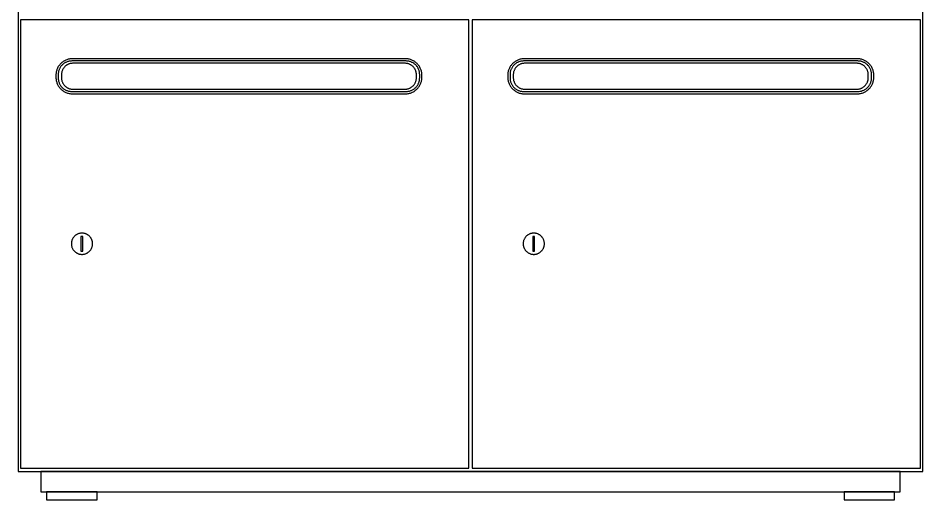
# Model space of a CAD drawing. Header units: millimetres. Extents: x 1075 to 13200, y 678 to 7235.
# Drawn here: x 10491 to 11292, y 1129 to 1556 of the extents above; entities that cross this region are included whole.
import ezdxf

# ---------------------------------------------------------------- set-up
doc = ezdxf.new("R2010")
doc.units = ezdxf.units.MM

msp = doc.modelspace()

# ---------------------------------------------------------------- linework, layer by layer
at = {"color": 0}
for points in [[(11292.31, 2754.53, 0), (10491.31, 2754.53, 0), (10491.31, 1154.53, 0), (11292.31, 1154.53, 0)], [(10890.31, 1554.53, 0), (10493.31, 1554.53, 0), (10493.31, 1157.53, 0), (10890.31, 1157.53, 0)], [(11290.31, 1554.53, 0), (10893.31, 1554.53, 0), (10893.31, 1157.53, 0), (11290.31, 1157.53, 0)], [(10848.81, 1505.51, 0), (10848.79, 1506.26, 0), (10848.73, 1506.99, 0), (10848.64, 1507.72, 0), (10848.51, 1508.43, 0), (10848.35, 1509.14, 0), (10848.16, 1509.82, 0), (10847.93, 1510.5, 0), (10847.67, 1511.16, 0), (10847.38, 1511.8, 0), (10847.05, 1512.43, 0), (10846.71, 1513.04, 0), (10846.33, 1513.62, 0), (10845.92, 1514.19, 0), (10845.49, 1514.74, 0), (10845.03, 1515.27, 0), (10844.55, 1515.77, 0), (10844.05, 1516.25, 0), (10843.52, 1516.71, 0), (10842.97, 1517.14, 0), (10842.4, 1517.55, 0), (10841.81, 1517.93, 0), (10841.21, 1518.28, 0), (10840.58, 1518.6, 0), (10839.94, 1518.89, 0), (10839.28, 1519.15, 0), (10838.6, 1519.38, 0), (10837.92, 1519.57, 0), (10837.21, 1519.73, 0), (10836.5, 1519.86, 0), (10835.77, 1519.95, 0), (10835.04, 1520.01, 0), (10834.29, 1520.03, 0), (10539.33, 1520.03, 0), (10538.58, 1520.01, 0), (10537.85, 1519.95, 0), (10537.12, 1519.86, 0), (10536.4, 1519.73, 0), (10535.7, 1519.57, 0), (10535.01, 1519.38, 0), (10534.34, 1519.15, 0), (10533.68, 1518.89, 0), (10533.04, 1518.6, 0), (10532.41, 1518.28, 0), (10531.8, 1517.93, 0), (10531.21, 1517.55, 0), (10530.64, 1517.14, 0), (10530.1, 1516.71, 0), (10529.57, 1516.25, 0), (10529.06, 1515.77, 0), (10528.58, 1515.27, 0), (10528.13, 1514.74, 0), (10527.7, 1514.19, 0), (10527.29, 1513.62, 0), (10526.91, 1513.04, 0), (10526.56, 1512.43, 0), (10526.24, 1511.8, 0), (10525.95, 1511.16, 0), (10525.69, 1510.5, 0), (10525.46, 1509.82, 0), (10525.27, 1509.14, 0), (10525.1, 1508.43, 0), (10524.98, 1507.72, 0), (10524.88, 1506.99, 0), (10524.83, 1506.26, 0), (10524.81, 1505.51, 0), (10524.81, 1503.55, 0), (10524.83, 1502.8, 0), (10524.88, 1502.07, 0), (10524.98, 1501.34, 0), (10525.1, 1500.62, 0), (10525.27, 1499.92, 0), (10525.46, 1499.23, 0), (10525.69, 1498.56, 0), (10525.95, 1497.9, 0), (10526.24, 1497.26, 0), (10526.56, 1496.63, 0), (10526.91, 1496.02, 0), (10527.29, 1495.43, 0), (10527.7, 1494.86, 0), (10528.13, 1494.32, 0), (10528.58, 1493.79, 0), (10529.06, 1493.28, 0), (10529.57, 1492.8, 0), (10530.1, 1492.35, 0), (10530.64, 1491.92, 0), (10531.21, 1491.51, 0), (10531.8, 1491.13, 0), (10532.41, 1490.78, 0), (10533.04, 1490.46, 0), (10533.68, 1490.17, 0), (10534.34, 1489.91, 0), (10535.01, 1489.68, 0), (10535.7, 1489.49, 0), (10536.4, 1489.32, 0), (10537.12, 1489.2, 0), (10537.85, 1489.1, 0), (10538.58, 1489.05, 0), (10539.33, 1489.03, 0), (10834.29, 1489.03, 0), (10835.04, 1489.05, 0), (10835.77, 1489.1, 0), (10836.5, 1489.2, 0), (10837.21, 1489.32, 0), (10837.92, 1489.49, 0), (10838.6, 1489.68, 0), (10839.28, 1489.91, 0), (10839.94, 1490.17, 0), (10840.58, 1490.46, 0), (10841.21, 1490.78, 0), (10841.81, 1491.13, 0), (10842.4, 1491.51, 0), (10842.97, 1491.92, 0), (10843.52, 1492.35, 0), (10844.05, 1492.8, 0), (10844.55, 1493.28, 0), (10845.03, 1493.79, 0), (10845.49, 1494.32, 0), (10845.92, 1494.86, 0), (10846.33, 1495.43, 0), (10846.71, 1496.02, 0), (10847.05, 1496.63, 0), (10847.38, 1497.26, 0), (10847.67, 1497.9, 0), (10847.93, 1498.56, 0), (10848.16, 1499.23, 0), (10848.35, 1499.92, 0), (10848.51, 1500.62, 0), (10848.64, 1501.34, 0), (10848.73, 1502.07, 0), (10848.79, 1502.8, 0), (10848.81, 1503.55, 0)], [(10846.81, 1506.03, 0), (10846.79, 1506.65, 0), (10846.75, 1507.26, 0), (10846.67, 1507.86, 0), (10846.56, 1508.45, 0), (10846.43, 1509.03, 0), (10846.27, 1509.6, 0), (10846.08, 1510.15, 0), (10845.86, 1510.7, 0), (10845.62, 1511.23, 0), (10845.36, 1511.75, 0), (10845.07, 1512.25, 0), (10844.76, 1512.74, 0), (10844.42, 1513.21, 0), (10844.07, 1513.66, 0), (10843.69, 1514.1, 0), (10843.29, 1514.51, 0), (10842.87, 1514.91, 0), (10842.44, 1515.29, 0), (10841.99, 1515.64, 0), (10841.52, 1515.98, 0), (10841.03, 1516.29, 0), (10840.53, 1516.58, 0), (10840.01, 1516.84, 0), (10839.48, 1517.09, 0), (10838.93, 1517.3, 0), (10838.37, 1517.49, 0), (10837.81, 1517.65, 0), (10837.23, 1517.79, 0), (10836.63, 1517.89, 0), (10836.03, 1517.97, 0), (10835.43, 1518.01, 0), (10834.81, 1518.03, 0), (10538.81, 1518.03, 0), (10538.19, 1518.01, 0), (10537.58, 1517.97, 0), (10536.98, 1517.89, 0), (10536.39, 1517.79, 0), (10535.81, 1517.65, 0), (10535.24, 1517.49, 0), (10534.69, 1517.3, 0), (10534.14, 1517.09, 0), (10533.61, 1516.84, 0), (10533.09, 1516.58, 0), (10532.59, 1516.29, 0), (10532.1, 1515.98, 0), (10531.63, 1515.64, 0), (10531.18, 1515.29, 0), (10530.74, 1514.91, 0), (10530.33, 1514.51, 0), (10529.93, 1514.1, 0), (10529.55, 1513.66, 0), (10529.19, 1513.21, 0), (10528.86, 1512.74, 0), (10528.55, 1512.25, 0), (10528.26, 1511.75, 0), (10527.99, 1511.23, 0), (10527.75, 1510.7, 0), (10527.54, 1510.15, 0), (10527.35, 1509.6, 0), (10527.19, 1509.03, 0), (10527.05, 1508.45, 0), (10526.95, 1507.86, 0), (10526.87, 1507.26, 0), (10526.82, 1506.65, 0), (10526.81, 1506.03, 0), (10526.81, 1503.03, 0), (10526.82, 1502.41, 0), (10526.87, 1501.8, 0), (10526.95, 1501.2, 0), (10527.05, 1500.61, 0), (10527.19, 1500.03, 0), (10527.35, 1499.46, 0), (10527.54, 1498.91, 0), (10527.75, 1498.36, 0), (10527.99, 1497.83, 0), (10528.26, 1497.31, 0), (10528.55, 1496.81, 0), (10528.86, 1496.32, 0), (10529.19, 1495.85, 0), (10529.55, 1495.4, 0), (10529.93, 1494.96, 0), (10530.33, 1494.55, 0), (10530.74, 1494.15, 0), (10531.18, 1493.77, 0), (10531.63, 1493.42, 0), (10532.1, 1493.08, 0), (10532.59, 1492.77, 0), (10533.09, 1492.48, 0), (10533.61, 1492.21, 0), (10534.14, 1491.97, 0), (10534.69, 1491.76, 0), (10535.24, 1491.57, 0), (10535.81, 1491.41, 0), (10536.39, 1491.27, 0), (10536.98, 1491.17, 0), (10537.58, 1491.09, 0), (10538.19, 1491.04, 0), (10538.81, 1491.03, 0), (10834.81, 1491.03, 0), (10835.43, 1491.04, 0), (10836.03, 1491.09, 0), (10836.63, 1491.17, 0), (10837.23, 1491.27, 0), (10837.81, 1491.41, 0), (10838.37, 1491.57, 0), (10838.93, 1491.76, 0), (10839.48, 1491.97, 0), (10840.01, 1492.21, 0), (10840.53, 1492.48, 0), (10841.03, 1492.77, 0), (10841.52, 1493.08, 0), (10841.99, 1493.42, 0), (10842.44, 1493.77, 0), (10842.87, 1494.15, 0), (10843.29, 1494.55, 0), (10843.69, 1494.96, 0), (10844.07, 1495.4, 0), (10844.42, 1495.85, 0), (10844.76, 1496.32, 0), (10845.07, 1496.81, 0), (10845.36, 1497.31, 0), (10845.62, 1497.83, 0), (10845.86, 1498.36, 0), (10846.08, 1498.91, 0), (10846.27, 1499.46, 0), (10846.43, 1500.03, 0), (10846.56, 1500.61, 0), (10846.67, 1501.2, 0), (10846.75, 1501.8, 0), (10846.79, 1502.41, 0), (10846.81, 1503.03, 0)], [(10843.92, 1505.84, 0), (10843.9, 1506.36, 0), (10843.86, 1506.87, 0), (10843.8, 1507.38, 0), (10843.71, 1507.88, 0), (10843.6, 1508.37, 0), (10843.46, 1508.86, 0), (10843.3, 1509.33, 0), (10843.12, 1509.79, 0), (10842.91, 1510.24, 0), (10842.69, 1510.68, 0), (10842.44, 1511.1, 0), (10842.18, 1511.52, 0), (10841.9, 1511.91, 0), (10841.59, 1512.3, 0), (10841.28, 1512.67, 0), (10840.94, 1513.02, 0), (10840.59, 1513.36, 0), (10840.22, 1513.68, 0), (10839.83, 1513.98, 0), (10839.43, 1514.26, 0), (10839.02, 1514.53, 0), (10838.6, 1514.77, 0), (10838.16, 1515, 0), (10837.71, 1515.2, 0), (10837.25, 1515.38, 0), (10836.77, 1515.54, 0), (10836.29, 1515.68, 0), (10835.8, 1515.79, 0), (10835.3, 1515.88, 0), (10834.79, 1515.95, 0), (10834.28, 1515.99, 0), (10833.75, 1516, 0), (10539.86, 1516, 0), (10539.34, 1515.99, 0), (10538.83, 1515.95, 0), (10538.32, 1515.88, 0), (10537.82, 1515.79, 0), (10537.33, 1515.68, 0), (10536.84, 1515.54, 0), (10536.37, 1515.38, 0), (10535.91, 1515.2, 0), (10535.46, 1515, 0), (10535.02, 1514.77, 0), (10534.6, 1514.53, 0), (10534.18, 1514.26, 0), (10533.79, 1513.98, 0), (10533.4, 1513.68, 0), (10533.03, 1513.36, 0), (10532.68, 1513.02, 0), (10532.34, 1512.67, 0), (10532.02, 1512.3, 0), (10531.72, 1511.91, 0), (10531.44, 1511.52, 0), (10531.17, 1511.1, 0), (10530.93, 1510.68, 0), (10530.7, 1510.24, 0), (10530.5, 1509.79, 0), (10530.32, 1509.33, 0), (10530.16, 1508.86, 0), (10530.02, 1508.37, 0), (10529.91, 1507.88, 0), (10529.82, 1507.38, 0), (10529.75, 1506.87, 0), (10529.71, 1506.36, 0), (10529.7, 1505.84, 0), (10529.7, 1503.22, 0), (10529.71, 1502.7, 0), (10529.75, 1502.19, 0), (10529.82, 1501.68, 0), (10529.91, 1501.18, 0), (10530.02, 1500.68, 0), (10530.16, 1500.2, 0), (10530.32, 1499.73, 0), (10530.5, 1499.27, 0), (10530.7, 1498.82, 0), (10530.93, 1498.38, 0), (10531.17, 1497.96, 0), (10531.44, 1497.54, 0), (10531.72, 1497.14, 0), (10532.02, 1496.76, 0), (10532.34, 1496.39, 0), (10532.68, 1496.04, 0), (10533.03, 1495.7, 0), (10533.4, 1495.38, 0), (10533.79, 1495.08, 0), (10534.18, 1494.8, 0), (10534.6, 1494.53, 0), (10535.02, 1494.29, 0), (10535.46, 1494.06, 0), (10535.91, 1493.86, 0), (10536.37, 1493.68, 0), (10536.84, 1493.52, 0), (10537.33, 1493.38, 0), (10537.82, 1493.27, 0), (10538.32, 1493.18, 0), (10538.83, 1493.11, 0), (10539.34, 1493.07, 0), (10539.86, 1493.06, 0), (10833.75, 1493.06, 0), (10834.28, 1493.07, 0), (10834.79, 1493.11, 0), (10835.3, 1493.18, 0), (10835.8, 1493.27, 0), (10836.29, 1493.38, 0), (10836.77, 1493.52, 0), (10837.25, 1493.68, 0), (10837.71, 1493.86, 0), (10838.16, 1494.06, 0), (10838.6, 1494.29, 0), (10839.02, 1494.53, 0), (10839.43, 1494.8, 0), (10839.83, 1495.08, 0), (10840.22, 1495.38, 0), (10840.59, 1495.7, 0), (10840.94, 1496.04, 0), (10841.28, 1496.39, 0), (10841.59, 1496.76, 0), (10841.9, 1497.14, 0), (10842.18, 1497.54, 0), (10842.44, 1497.96, 0), (10842.69, 1498.38, 0), (10842.91, 1498.82, 0), (10843.12, 1499.27, 0), (10843.3, 1499.73, 0), (10843.46, 1500.2, 0), (10843.6, 1500.68, 0), (10843.71, 1501.18, 0), (10843.8, 1501.68, 0), (10843.86, 1502.19, 0), (10843.9, 1502.7, 0), (10843.92, 1503.22, 0)], [(11248.81, 1505.51, 0), (11248.79, 1506.26, 0), (11248.73, 1506.99, 0), (11248.64, 1507.72, 0), (11248.51, 1508.43, 0), (11248.35, 1509.14, 0), (11248.16, 1509.82, 0), (11247.93, 1510.5, 0), (11247.67, 1511.16, 0), (11247.38, 1511.8, 0), (11247.05, 1512.43, 0), (11246.71, 1513.04, 0), (11246.33, 1513.62, 0), (11245.92, 1514.19, 0), (11245.49, 1514.74, 0), (11245.03, 1515.27, 0), (11244.55, 1515.77, 0), (11244.05, 1516.25, 0), (11243.52, 1516.71, 0), (11242.97, 1517.14, 0), (11242.4, 1517.55, 0), (11241.81, 1517.93, 0), (11241.21, 1518.28, 0), (11240.58, 1518.6, 0), (11239.94, 1518.89, 0), (11239.28, 1519.15, 0), (11238.6, 1519.38, 0), (11237.92, 1519.57, 0), (11237.21, 1519.73, 0), (11236.5, 1519.86, 0), (11235.77, 1519.95, 0), (11235.04, 1520.01, 0), (11234.29, 1520.03, 0), (10939.33, 1520.03, 0), (10938.58, 1520.01, 0), (10937.85, 1519.95, 0), (10937.12, 1519.86, 0), (10936.4, 1519.73, 0), (10935.7, 1519.57, 0), (10935.01, 1519.38, 0), (10934.34, 1519.15, 0), (10933.68, 1518.89, 0), (10933.04, 1518.6, 0), (10932.41, 1518.28, 0), (10931.8, 1517.93, 0), (10931.21, 1517.55, 0), (10930.64, 1517.14, 0), (10930.1, 1516.71, 0), (10929.57, 1516.25, 0), (10929.06, 1515.77, 0), (10928.58, 1515.27, 0), (10928.13, 1514.74, 0), (10927.7, 1514.19, 0), (10927.29, 1513.62, 0), (10926.91, 1513.04, 0), (10926.56, 1512.43, 0), (10926.24, 1511.8, 0), (10925.95, 1511.16, 0), (10925.69, 1510.5, 0), (10925.46, 1509.82, 0), (10925.27, 1509.14, 0), (10925.1, 1508.43, 0), (10924.98, 1507.72, 0), (10924.88, 1506.99, 0), (10924.83, 1506.26, 0), (10924.81, 1505.51, 0), (10924.81, 1503.55, 0), (10924.83, 1502.8, 0), (10924.88, 1502.07, 0), (10924.98, 1501.34, 0), (10925.1, 1500.62, 0), (10925.27, 1499.92, 0), (10925.46, 1499.23, 0), (10925.69, 1498.56, 0), (10925.95, 1497.9, 0), (10926.24, 1497.26, 0), (10926.56, 1496.63, 0), (10926.91, 1496.02, 0), (10927.29, 1495.43, 0), (10927.7, 1494.86, 0), (10928.13, 1494.32, 0), (10928.58, 1493.79, 0), (10929.06, 1493.28, 0), (10929.57, 1492.8, 0), (10930.1, 1492.35, 0), (10930.64, 1491.92, 0), (10931.21, 1491.51, 0), (10931.8, 1491.13, 0), (10932.41, 1490.78, 0), (10933.04, 1490.46, 0), (10933.68, 1490.17, 0), (10934.34, 1489.91, 0), (10935.01, 1489.68, 0), (10935.7, 1489.49, 0), (10936.4, 1489.32, 0), (10937.12, 1489.2, 0), (10937.85, 1489.1, 0), (10938.58, 1489.05, 0), (10939.33, 1489.03, 0), (11234.29, 1489.03, 0), (11235.04, 1489.05, 0), (11235.77, 1489.1, 0), (11236.5, 1489.2, 0), (11237.21, 1489.32, 0), (11237.92, 1489.49, 0), (11238.6, 1489.68, 0), (11239.28, 1489.91, 0), (11239.94, 1490.17, 0), (11240.58, 1490.46, 0), (11241.21, 1490.78, 0), (11241.81, 1491.13, 0), (11242.4, 1491.51, 0), (11242.97, 1491.92, 0), (11243.52, 1492.35, 0), (11244.05, 1492.8, 0), (11244.55, 1493.28, 0), (11245.03, 1493.79, 0), (11245.49, 1494.32, 0), (11245.92, 1494.86, 0), (11246.33, 1495.43, 0), (11246.71, 1496.02, 0), (11247.05, 1496.63, 0), (11247.38, 1497.26, 0), (11247.67, 1497.9, 0), (11247.93, 1498.56, 0), (11248.16, 1499.23, 0), (11248.35, 1499.92, 0), (11248.51, 1500.62, 0), (11248.64, 1501.34, 0), (11248.73, 1502.07, 0), (11248.79, 1502.8, 0), (11248.81, 1503.55, 0)], [(11246.81, 1506.03, 0), (11246.79, 1506.65, 0), (11246.75, 1507.26, 0), (11246.67, 1507.86, 0), (11246.56, 1508.45, 0), (11246.43, 1509.03, 0), (11246.27, 1509.6, 0), (11246.08, 1510.15, 0), (11245.86, 1510.7, 0), (11245.62, 1511.23, 0), (11245.36, 1511.75, 0), (11245.07, 1512.25, 0), (11244.76, 1512.74, 0), (11244.42, 1513.21, 0), (11244.07, 1513.66, 0), (11243.69, 1514.1, 0), (11243.29, 1514.51, 0), (11242.87, 1514.91, 0), (11242.44, 1515.29, 0), (11241.99, 1515.64, 0), (11241.52, 1515.98, 0), (11241.03, 1516.29, 0), (11240.53, 1516.58, 0), (11240.01, 1516.84, 0), (11239.48, 1517.09, 0), (11238.93, 1517.3, 0), (11238.37, 1517.49, 0), (11237.81, 1517.65, 0), (11237.23, 1517.79, 0), (11236.63, 1517.89, 0), (11236.03, 1517.97, 0), (11235.43, 1518.01, 0), (11234.81, 1518.03, 0), (10938.81, 1518.03, 0), (10938.19, 1518.01, 0), (10937.58, 1517.97, 0), (10936.98, 1517.89, 0), (10936.39, 1517.79, 0), (10935.81, 1517.65, 0), (10935.24, 1517.49, 0), (10934.69, 1517.3, 0), (10934.14, 1517.09, 0), (10933.61, 1516.84, 0), (10933.09, 1516.58, 0), (10932.59, 1516.29, 0), (10932.1, 1515.98, 0), (10931.63, 1515.64, 0), (10931.18, 1515.29, 0), (10930.74, 1514.91, 0), (10930.33, 1514.51, 0), (10929.93, 1514.1, 0), (10929.55, 1513.66, 0), (10929.19, 1513.21, 0), (10928.86, 1512.74, 0), (10928.55, 1512.25, 0), (10928.26, 1511.75, 0), (10927.99, 1511.23, 0), (10927.75, 1510.7, 0), (10927.54, 1510.15, 0), (10927.35, 1509.6, 0), (10927.19, 1509.03, 0), (10927.05, 1508.45, 0), (10926.95, 1507.86, 0), (10926.87, 1507.26, 0), (10926.82, 1506.65, 0), (10926.81, 1506.03, 0), (10926.81, 1503.03, 0), (10926.82, 1502.41, 0), (10926.87, 1501.8, 0), (10926.95, 1501.2, 0), (10927.05, 1500.61, 0), (10927.19, 1500.03, 0), (10927.35, 1499.46, 0), (10927.54, 1498.91, 0), (10927.75, 1498.36, 0), (10927.99, 1497.83, 0), (10928.26, 1497.31, 0), (10928.55, 1496.81, 0), (10928.86, 1496.32, 0), (10929.19, 1495.85, 0), (10929.55, 1495.4, 0), (10929.93, 1494.96, 0), (10930.33, 1494.55, 0), (10930.74, 1494.15, 0), (10931.18, 1493.77, 0), (10931.63, 1493.42, 0), (10932.1, 1493.08, 0), (10932.59, 1492.77, 0), (10933.09, 1492.48, 0), (10933.61, 1492.21, 0), (10934.14, 1491.97, 0), (10934.69, 1491.76, 0), (10935.24, 1491.57, 0), (10935.81, 1491.41, 0), (10936.39, 1491.27, 0), (10936.98, 1491.17, 0), (10937.58, 1491.09, 0), (10938.19, 1491.04, 0), (10938.81, 1491.03, 0), (11234.81, 1491.03, 0), (11235.43, 1491.04, 0), (11236.03, 1491.09, 0), (11236.63, 1491.17, 0), (11237.23, 1491.27, 0), (11237.81, 1491.41, 0), (11238.37, 1491.57, 0), (11238.93, 1491.76, 0), (11239.48, 1491.97, 0), (11240.01, 1492.21, 0), (11240.53, 1492.48, 0), (11241.03, 1492.77, 0), (11241.52, 1493.08, 0), (11241.99, 1493.42, 0), (11242.44, 1493.77, 0), (11242.87, 1494.15, 0), (11243.29, 1494.55, 0), (11243.69, 1494.96, 0), (11244.07, 1495.4, 0), (11244.42, 1495.85, 0), (11244.76, 1496.32, 0), (11245.07, 1496.81, 0), (11245.36, 1497.31, 0), (11245.62, 1497.83, 0), (11245.86, 1498.36, 0), (11246.08, 1498.91, 0), (11246.27, 1499.46, 0), (11246.43, 1500.03, 0), (11246.56, 1500.61, 0), (11246.67, 1501.2, 0), (11246.75, 1501.8, 0), (11246.79, 1502.41, 0), (11246.81, 1503.03, 0)], [(11243.92, 1505.84, 0), (11243.9, 1506.36, 0), (11243.86, 1506.87, 0), (11243.8, 1507.38, 0), (11243.71, 1507.88, 0), (11243.6, 1508.37, 0), (11243.46, 1508.86, 0), (11243.3, 1509.33, 0), (11243.12, 1509.79, 0), (11242.91, 1510.24, 0), (11242.69, 1510.68, 0), (11242.44, 1511.1, 0), (11242.18, 1511.52, 0), (11241.9, 1511.91, 0), (11241.59, 1512.3, 0), (11241.28, 1512.67, 0), (11240.94, 1513.02, 0), (11240.59, 1513.36, 0), (11240.22, 1513.68, 0), (11239.83, 1513.98, 0), (11239.43, 1514.26, 0), (11239.02, 1514.53, 0), (11238.6, 1514.77, 0), (11238.16, 1515, 0), (11237.71, 1515.2, 0), (11237.25, 1515.38, 0), (11236.77, 1515.54, 0), (11236.29, 1515.68, 0), (11235.8, 1515.79, 0), (11235.3, 1515.88, 0), (11234.79, 1515.95, 0), (11234.28, 1515.99, 0), (11233.75, 1516, 0), (10939.86, 1516, 0), (10939.34, 1515.99, 0), (10938.83, 1515.95, 0), (10938.32, 1515.88, 0), (10937.82, 1515.79, 0), (10937.33, 1515.68, 0), (10936.84, 1515.54, 0), (10936.37, 1515.38, 0), (10935.91, 1515.2, 0), (10935.46, 1515, 0), (10935.02, 1514.77, 0), (10934.6, 1514.53, 0), (10934.18, 1514.26, 0), (10933.79, 1513.98, 0), (10933.4, 1513.68, 0), (10933.03, 1513.36, 0), (10932.68, 1513.02, 0), (10932.34, 1512.67, 0), (10932.02, 1512.3, 0), (10931.72, 1511.91, 0), (10931.44, 1511.52, 0), (10931.17, 1511.1, 0), (10930.93, 1510.68, 0), (10930.7, 1510.24, 0), (10930.5, 1509.79, 0), (10930.32, 1509.33, 0), (10930.16, 1508.86, 0), (10930.02, 1508.37, 0), (10929.91, 1507.88, 0), (10929.82, 1507.38, 0), (10929.75, 1506.87, 0), (10929.71, 1506.36, 0), (10929.7, 1505.84, 0), (10929.7, 1503.22, 0), (10929.71, 1502.7, 0), (10929.75, 1502.19, 0), (10929.82, 1501.68, 0), (10929.91, 1501.18, 0), (10930.02, 1500.68, 0), (10930.16, 1500.2, 0), (10930.32, 1499.73, 0), (10930.5, 1499.27, 0), (10930.7, 1498.82, 0), (10930.93, 1498.38, 0), (10931.17, 1497.96, 0), (10931.44, 1497.54, 0), (10931.72, 1497.14, 0), (10932.02, 1496.76, 0), (10932.34, 1496.39, 0), (10932.68, 1496.04, 0), (10933.03, 1495.7, 0), (10933.4, 1495.38, 0), (10933.79, 1495.08, 0), (10934.18, 1494.8, 0), (10934.6, 1494.53, 0), (10935.02, 1494.29, 0), (10935.46, 1494.06, 0), (10935.91, 1493.86, 0), (10936.37, 1493.68, 0), (10936.84, 1493.52, 0), (10937.33, 1493.38, 0), (10937.82, 1493.27, 0), (10938.32, 1493.18, 0), (10938.83, 1493.11, 0), (10939.34, 1493.07, 0), (10939.86, 1493.06, 0), (11233.75, 1493.06, 0), (11234.28, 1493.07, 0), (11234.79, 1493.11, 0), (11235.3, 1493.18, 0), (11235.8, 1493.27, 0), (11236.29, 1493.38, 0), (11236.77, 1493.52, 0), (11237.25, 1493.68, 0), (11237.71, 1493.86, 0), (11238.16, 1494.06, 0), (11238.6, 1494.29, 0), (11239.02, 1494.53, 0), (11239.43, 1494.8, 0), (11239.83, 1495.08, 0), (11240.22, 1495.38, 0), (11240.59, 1495.7, 0), (11240.94, 1496.04, 0), (11241.28, 1496.39, 0), (11241.59, 1496.76, 0), (11241.9, 1497.14, 0), (11242.18, 1497.54, 0), (11242.44, 1497.96, 0), (11242.69, 1498.38, 0), (11242.91, 1498.82, 0), (11243.12, 1499.27, 0), (11243.3, 1499.73, 0), (11243.46, 1500.2, 0), (11243.6, 1500.68, 0), (11243.71, 1501.18, 0), (11243.8, 1501.68, 0), (11243.86, 1502.19, 0), (11243.9, 1502.7, 0), (11243.92, 1503.22, 0)], [(10557.26, 1356.18, 0.48), (10557.25, 1356.67, 0.48), (10557.21, 1357.14, 0.48), (10557.15, 1357.61, 0.48), (10557.07, 1358.08, 0.48), (10556.96, 1358.53, 0.48), (10556.84, 1358.98, 0.48), (10556.69, 1359.41, 0.48), (10556.52, 1359.84, 0.48), (10556.33, 1360.26, 0.48), (10556.12, 1360.66, 0.48), (10555.9, 1361.06, 0.48), (10555.65, 1361.44, 0.48), (10555.39, 1361.81, 0.48), (10555.11, 1362.16, 0.48), (10554.81, 1362.5, 0.48), (10554.5, 1362.83, 0.48), (10554.18, 1363.14, 0.48), (10553.83, 1363.44, 0.48), (10553.48, 1363.72, 0.48), (10553.11, 1363.98, 0.48), (10552.73, 1364.22, 0.48), (10552.33, 1364.45, 0.48), (10551.93, 1364.66, 0.48), (10551.51, 1364.85, 0.48), (10551.09, 1365.02, 0.48), (10550.65, 1365.16, 0.48), (10550.2, 1365.29, 0.48), (10549.75, 1365.4, 0.48), (10549.29, 1365.48, 0.48), (10548.81, 1365.54, 0.48), (10548.34, 1365.57, 0.48), (10547.85, 1365.59, 0.48), (10547.37, 1365.57, 0.48), (10546.89, 1365.54, 0.48), (10546.42, 1365.48, 0.48), (10545.96, 1365.4, 0.48), (10545.51, 1365.29, 0.48), (10545.06, 1365.16, 0.48), (10544.62, 1365.02, 0.48), (10544.2, 1364.85, 0.48), (10543.78, 1364.66, 0.48), (10543.37, 1364.45, 0.48), (10542.98, 1364.22, 0.48), (10542.6, 1363.98, 0.48), (10542.23, 1363.72, 0.48), (10541.87, 1363.44, 0.48), (10541.53, 1363.14, 0.48), (10541.21, 1362.83, 0.48), (10540.89, 1362.5, 0.48), (10540.6, 1362.16, 0.48), (10540.32, 1361.81, 0.48), (10540.06, 1361.44, 0.48), (10539.81, 1361.06, 0.48), (10539.59, 1360.66, 0.48), (10539.38, 1360.26, 0.48), (10539.19, 1359.84, 0.48), (10539.02, 1359.41, 0.48), (10538.87, 1358.98, 0.48), (10538.75, 1358.53, 0.48), (10538.64, 1358.08, 0.48), (10538.56, 1357.61, 0.48), (10538.5, 1357.14, 0.48), (10538.46, 1356.67, 0.48), (10538.45, 1356.18, 0.48), (10538.46, 1355.7, 0.48), (10538.5, 1355.22, 0.48), (10538.56, 1354.75, 0.48), (10538.64, 1354.29, 0.48), (10538.75, 1353.83, 0.48), (10538.87, 1353.39, 0.48), (10539.02, 1352.95, 0.48), (10539.19, 1352.52, 0.48), (10539.38, 1352.11, 0.48), (10539.59, 1351.7, 0.48), (10539.81, 1351.31, 0.48), (10540.06, 1350.93, 0.48), (10540.32, 1350.56, 0.48), (10540.6, 1350.2, 0.48), (10540.89, 1349.86, 0.48), (10541.21, 1349.53, 0.48), (10541.53, 1349.22, 0.48), (10541.87, 1348.93, 0.48), (10542.23, 1348.65, 0.48), (10542.6, 1348.39, 0.48), (10542.98, 1348.14, 0.48), (10543.37, 1347.91, 0.48), (10543.78, 1347.71, 0.48), (10544.2, 1347.52, 0.48), (10544.62, 1347.35, 0.48), (10545.06, 1347.2, 0.48), (10545.51, 1347.07, 0.48), (10545.96, 1346.97, 0.48), (10546.42, 1346.89, 0.48), (10546.89, 1346.83, 0.48), (10547.37, 1346.79, 0.48), (10547.85, 1346.78, 0.48), (10548.34, 1346.79, 0.48), (10548.81, 1346.83, 0.48), (10549.29, 1346.89, 0.48), (10549.75, 1346.97, 0.48), (10550.2, 1347.07, 0.48), (10550.65, 1347.2, 0.48), (10551.09, 1347.35, 0.48), (10551.51, 1347.52, 0.48), (10551.93, 1347.71, 0.48), (10552.33, 1347.91, 0.48), (10552.73, 1348.14, 0.48), (10553.11, 1348.39, 0.48), (10553.48, 1348.65, 0.48), (10553.83, 1348.93, 0.48), (10554.18, 1349.22, 0.48), (10554.5, 1349.53, 0.48), (10554.81, 1349.86, 0.48), (10555.11, 1350.2, 0.48), (10555.39, 1350.56, 0.48), (10555.65, 1350.93, 0.48), (10555.9, 1351.31, 0.48), (10556.12, 1351.7, 0.48), (10556.33, 1352.11, 0.48), (10556.52, 1352.52, 0.48), (10556.69, 1352.95, 0.48), (10556.84, 1353.39, 0.48), (10556.96, 1353.83, 0.48), (10557.07, 1354.29, 0.48), (10557.15, 1354.75, 0.48), (10557.21, 1355.22, 0.48), (10557.25, 1355.7, 0.48)], [(10548.58, 1362.66, 0.48), (10546.99, 1362.66, 0.48), (10546.99, 1349.62, 0.48), (10548.58, 1349.62, 0.48)], [(10957.26, 1356.18, 0.48), (10957.25, 1356.67, 0.48), (10957.21, 1357.14, 0.48), (10957.15, 1357.61, 0.48), (10957.07, 1358.08, 0.48), (10956.96, 1358.53, 0.48), (10956.84, 1358.98, 0.48), (10956.69, 1359.41, 0.48), (10956.52, 1359.84, 0.48), (10956.33, 1360.26, 0.48), (10956.12, 1360.66, 0.48), (10955.9, 1361.06, 0.48), (10955.65, 1361.44, 0.48), (10955.39, 1361.81, 0.48), (10955.11, 1362.16, 0.48), (10954.81, 1362.5, 0.48), (10954.5, 1362.83, 0.48), (10954.18, 1363.14, 0.48), (10953.83, 1363.44, 0.48), (10953.48, 1363.72, 0.48), (10953.11, 1363.98, 0.48), (10952.73, 1364.22, 0.48), (10952.33, 1364.45, 0.48), (10951.93, 1364.66, 0.48), (10951.51, 1364.85, 0.48), (10951.09, 1365.02, 0.48), (10950.65, 1365.16, 0.48), (10950.2, 1365.29, 0.48), (10949.75, 1365.4, 0.48), (10949.29, 1365.48, 0.48), (10948.81, 1365.54, 0.48), (10948.34, 1365.57, 0.48), (10947.85, 1365.59, 0.48), (10947.37, 1365.57, 0.48), (10946.89, 1365.54, 0.48), (10946.42, 1365.48, 0.48), (10945.96, 1365.4, 0.48), (10945.51, 1365.29, 0.48), (10945.06, 1365.16, 0.48), (10944.62, 1365.02, 0.48), (10944.2, 1364.85, 0.48), (10943.78, 1364.66, 0.48), (10943.37, 1364.45, 0.48), (10942.98, 1364.22, 0.48), (10942.6, 1363.98, 0.48), (10942.23, 1363.72, 0.48), (10941.87, 1363.44, 0.48), (10941.53, 1363.14, 0.48), (10941.21, 1362.83, 0.48), (10940.89, 1362.5, 0.48), (10940.6, 1362.16, 0.48), (10940.32, 1361.81, 0.48), (10940.06, 1361.44, 0.48), (10939.81, 1361.06, 0.48), (10939.59, 1360.66, 0.48), (10939.38, 1360.26, 0.48), (10939.19, 1359.84, 0.48), (10939.02, 1359.41, 0.48), (10938.87, 1358.98, 0.48), (10938.75, 1358.53, 0.48), (10938.64, 1358.08, 0.48), (10938.56, 1357.61, 0.48), (10938.5, 1357.14, 0.48), (10938.46, 1356.67, 0.48), (10938.45, 1356.18, 0.48), (10938.46, 1355.7, 0.48), (10938.5, 1355.22, 0.48), (10938.56, 1354.75, 0.48), (10938.64, 1354.29, 0.48), (10938.75, 1353.83, 0.48), (10938.87, 1353.39, 0.48), (10939.02, 1352.95, 0.48), (10939.19, 1352.52, 0.48), (10939.38, 1352.11, 0.48), (10939.59, 1351.7, 0.48), (10939.81, 1351.31, 0.48), (10940.06, 1350.93, 0.48), (10940.32, 1350.56, 0.48), (10940.6, 1350.2, 0.48), (10940.89, 1349.86, 0.48), (10941.21, 1349.53, 0.48), (10941.53, 1349.22, 0.48), (10941.87, 1348.93, 0.48), (10942.23, 1348.65, 0.48), (10942.6, 1348.39, 0.48), (10942.98, 1348.14, 0.48), (10943.37, 1347.91, 0.48), (10943.78, 1347.71, 0.48), (10944.2, 1347.52, 0.48), (10944.62, 1347.35, 0.48), (10945.06, 1347.2, 0.48), (10945.51, 1347.07, 0.48), (10945.96, 1346.97, 0.48), (10946.42, 1346.89, 0.48), (10946.89, 1346.83, 0.48), (10947.37, 1346.79, 0.48), (10947.85, 1346.78, 0.48), (10948.34, 1346.79, 0.48), (10948.81, 1346.83, 0.48), (10949.29, 1346.89, 0.48), (10949.75, 1346.97, 0.48), (10950.2, 1347.07, 0.48), (10950.65, 1347.2, 0.48), (10951.09, 1347.35, 0.48), (10951.51, 1347.52, 0.48), (10951.93, 1347.71, 0.48), (10952.33, 1347.91, 0.48), (10952.73, 1348.14, 0.48), (10953.11, 1348.39, 0.48), (10953.48, 1348.65, 0.48), (10953.83, 1348.93, 0.48), (10954.18, 1349.22, 0.48), (10954.5, 1349.53, 0.48), (10954.81, 1349.86, 0.48), (10955.11, 1350.2, 0.48), (10955.39, 1350.56, 0.48), (10955.65, 1350.93, 0.48), (10955.9, 1351.31, 0.48), (10956.12, 1351.7, 0.48), (10956.33, 1352.11, 0.48), (10956.52, 1352.52, 0.48), (10956.69, 1352.95, 0.48), (10956.84, 1353.39, 0.48), (10956.96, 1353.83, 0.48), (10957.07, 1354.29, 0.48), (10957.15, 1354.75, 0.48), (10957.21, 1355.22, 0.48), (10957.25, 1355.7, 0.48)], [(10948.58, 1362.66, 0.48), (10946.99, 1362.66, 0.48), (10946.99, 1349.62, 0.48), (10948.58, 1349.62, 0.48)], [(11272.31, 1154.49, 16.15), (10511.31, 1154.49, 16.15), (10511.31, 1136.49, 16.15), (11272.31, 1136.49, 16.15)], [(10561.25, 1136.46, 16.15), (10516.56, 1136.46, 16.15), (10516.56, 1129.34, 16.15), (10561.25, 1129.34, 16.15)], [(11267.21, 1136.46, 16.15), (11222.52, 1136.46, 16.15), (11222.52, 1129.34, 16.15), (11267.21, 1129.34, 16.15)]]:
    msp.add_polyline3d(points, close=True, dxfattribs=at)

doc.saveas('drawing.dxf')
